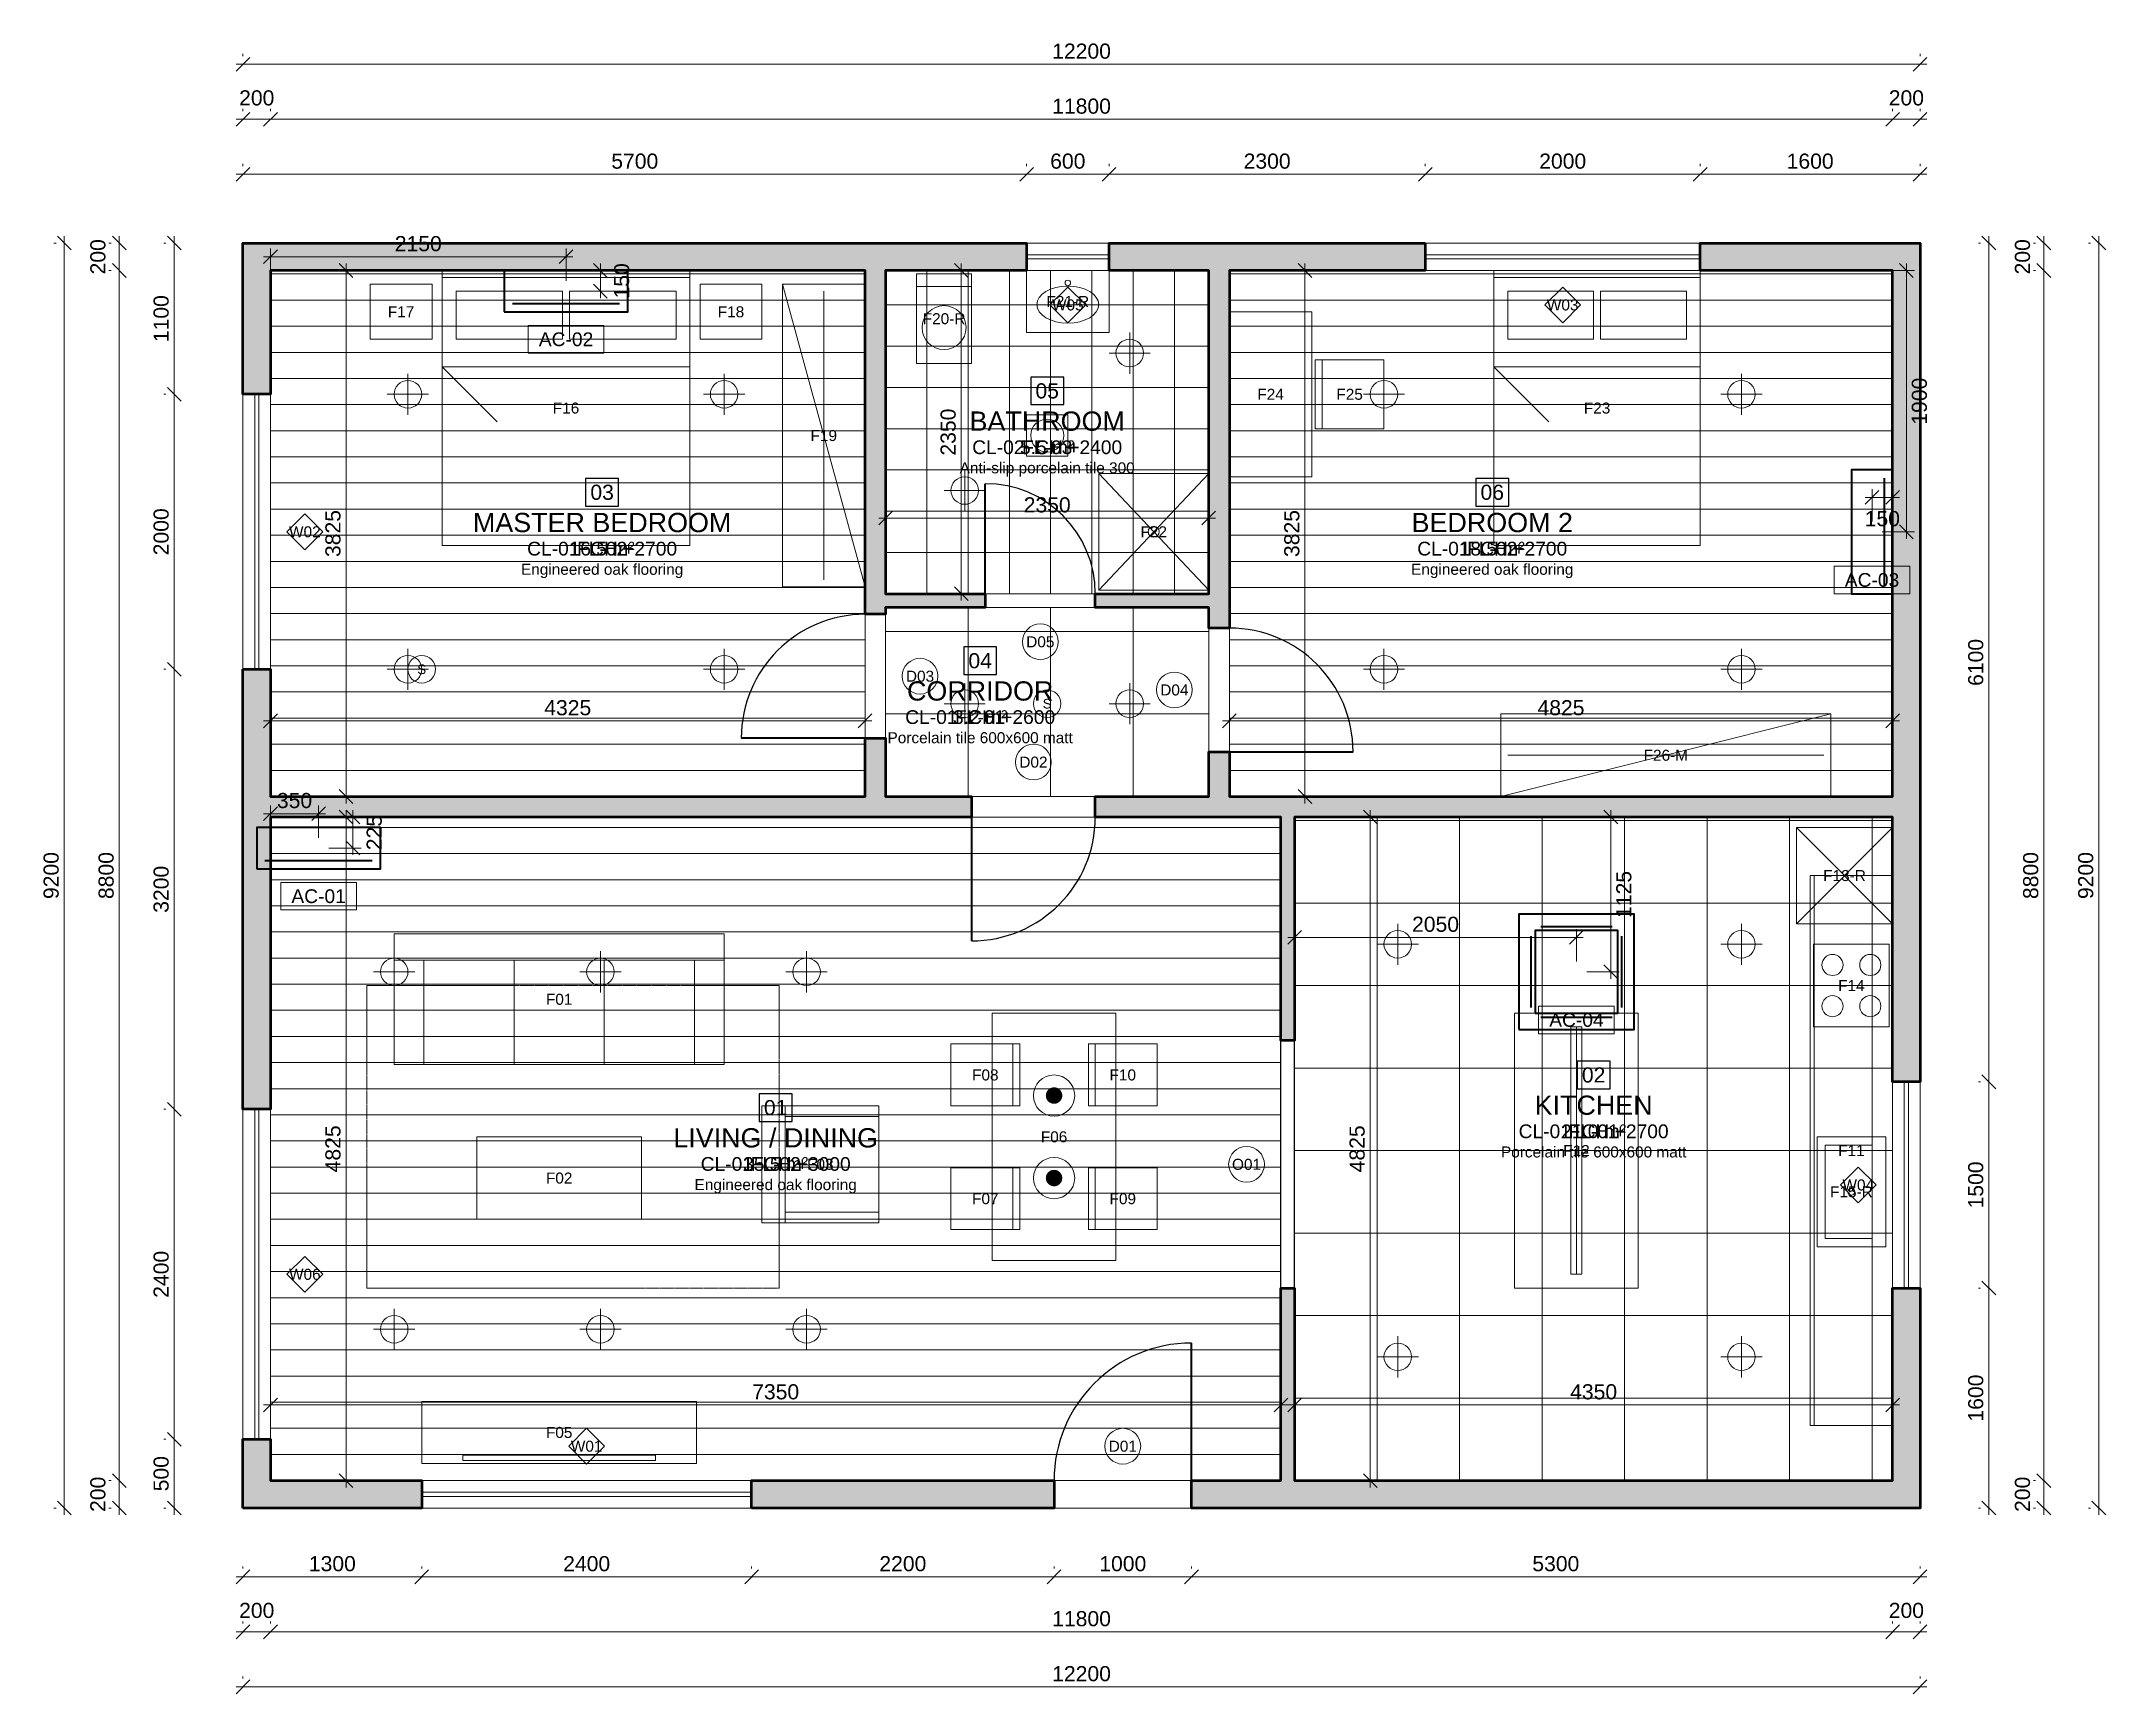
# Model space of a CAD drawing. Header units: millimetres. Extents: x -1467 to 13550, y -1450 to 10567.
import ezdxf
from ezdxf.enums import TextEntityAlignment as Align

# ---------------------------------------------------------------- set-up
doc = ezdxf.new("R2010")
doc.units = ezdxf.units.MM
doc.linetypes.add('DASHED', pattern=[1.524, 1.27, -0.254])
for name, color, linetype, lineweight in [('A-ANNO-DIMS', 7, 'Continuous', 13), ('A-ANNO-DIMS-INTR', 7, 'Continuous', 13), ('A-AREA-IDEN', 7, 'Continuous', 18), ('A-DOOR', 7, 'Continuous', 25), ('A-DOOR-HEAD', 7, 'Continuous', 18), ('A-DOOR-IDEN', 7, 'Continuous', 18), ('A-GLAZ', 7, 'Continuous', 18), ('A-WALL', 7, 'Continuous', 50), ('A-WALL-PATT', 8, 'Continuous', 0), ('G-ROOM-NAME', 7, 'Continuous', 25), ('I-CLNG', 7, 'Continuous', 18), ('I-CLNG-IDEN', 7, 'Continuous', 18), ('I-FLOR-IDEN', 7, 'Continuous', 18), ('I-FLOR-PATT', 9, 'Continuous', 9), ('I-FURN', 7, 'Continuous', 18), ('I-FURN-IDEN', 7, 'Continuous', 13), ('M-HVAC-DIMS', 7, 'Continuous', 13), ('M-HVAC-EQPM', 7, 'Continuous', 35), ('M-HVAC-IDEN', 7, 'Continuous', 18)]:
    doc.layers.add(name, color=color, linetype=linetype, lineweight=lineweight)
doc.styles.add('ADC', font='arial.ttf')
doc.dimstyles.new('ADC-ARCH', dxfattribs={"dimscale": 50, "dimtxt": 2.2, "dimasz": 1, "dimexe": 1.2, "dimexo": 1.5, "dimgap": 0.8, "dimtad": 1, "dimdec": 0, "dimtxsty": 'ADC', "dimtsz": 1, "dimcen": 2.5, "dimdle": 1, "dimclrd": 7, "dimclre": 7, "dimazin": 3, "dimtfac": 1, "dimtmove": 0, "dimatfit": 3, "dimlwd": 13, "dimlwe": 13})

msp = doc.modelspace()

# ---------------------------------------------------------------- hatches: boundary and pattern name
at = {"layer": 'A-WALL-PATT'}
for color, points in [(8, [(0, 8900), (0, 9100), (200, 9100), (5700, 9100), (5700, 8900), (4675, 8900), (4525, 8900), (200, 8900), (200, 8000), (0, 8000)]), (8, [(8600, 9100), (8600, 8900), (7175, 8900), (7025, 8900), (6300, 8900), (6300, 9100)]), (8, [(12000, 9100), (12200, 9100), (12200, 8900), (12200, 3000), (12000, 3000), (12000, 4925), (12000, 5075), (12000, 8900), (10600, 8900), (10600, 9100)]), (8, [(4525, 8900), (4675, 8900), (4675, 6550), (4675, 6450), (4675, 6400), (4525, 6400)]), (8, [(7025, 6450), (7025, 6550), (7025, 8900), (7175, 8900), (7175, 6300), (7025, 6300)]), (9, [(4675, 6550), (5400, 6550), (5400, 6450), (4675, 6450)]), (9, [(7025, 6550), (7025, 6450), (6200, 6450), (6200, 6550)]), (8, [(0, 6000), (200, 6000), (200, 5075), (200, 4925), (200, 2800), (0, 2800)]), (8, [(4675, 4925), (4525, 4925), (200, 4925), (200, 5075), (4525, 5075), (4525, 5500), (4675, 5500), (4675, 5075), (5300, 5075), (5300, 4925)]), (8, [(7025, 4925), (6200, 4925), (6200, 5075), (7025, 5075), (7025, 5400), (7175, 5400), (7175, 5075), (12000, 5075), (12000, 4925), (7650, 4925), (7550, 4925), (7175, 4925)]), (9, [(7550, 4925), (7650, 4925), (7650, 3300), (7550, 3300)]), (8, [(12200, 100), (12200, -100), (12000, -100), (6900, -100), (6900, 100), (7550, 100), (7650, 100), (12000, 100), (12000, 1500), (12200, 1500)]), (9, [(7550, 100), (7550, 1500), (7650, 1500), (7650, 100)]), (8, [(0, -100), (0, 100), (0, 400), (200, 400), (200, 100), (1300, 100), (1300, -100), (200, -100)]), (8, [(3700, -100), (3700, 100), (5900, 100), (5900, -100)])]:
    msp.add_hatch(color=color, dxfattribs=at).paths.add_polyline_path(points)
at = {"layer": 'I-CLNG'}
h = msp.add_hatch(color=256, dxfattribs=at)
edge = h.paths.add_edge_path()
edge.add_arc((5900, 2900), 60, 0, 360)
h = msp.add_hatch(color=256, dxfattribs=at)
edge = h.paths.add_edge_path()
edge.add_arc((5900, 2300), 60, 0, 360)

# ---------------------------------------------------------------- linework, layer by layer
at = {"layer": 'A-DOOR', "lineweight": 35}
for p, q in [((5400, 6550), (5400, 7350)), ((4525, 5500), (3625, 5500)), ((7175, 5400), (8075, 5400)), ((5300, 4925), (5300, 4025)), ((6900, 100), (6900, 1100))]:
    msp.add_line(p, q, dxfattribs=at)
at = {"layer": 'A-DOOR', "linetype": 'DASHED'}
for p, q in [((7550, 1500), (7550, 3300)), ((7650, 1500), (7650, 3300))]:
    msp.add_line(p, q, dxfattribs=at)
at = {"layer": 'A-DOOR'}
for centre, radius, start, end in [((5400, 6550), 800, 0, 90), ((4525, 5500), 900, 90, 180), ((7175, 5400), 900, 0, 90), ((5300, 4925), 900, -90, 0), ((6900, 100), 1000, 90, 180)]:
    msp.add_arc(centre, radius, start, end, dxfattribs=at)
at = {"layer": 'A-DOOR-HEAD'}
for p, q in [((6300, 9100), (5700, 9100)), ((10600, 9100), (8600, 9100)), ((6300, 8900), (5700, 8900)), ((10600, 8900), (8600, 8900)), ((0, 8000), (0, 6000)), ((200, 8000), (200, 6000)), ((5400, 6550), (6200, 6550)), ((4525, 5500), (4525, 6400)), ((4675, 5500), (4675, 6400)), ((5400, 6450), (6200, 6450)), ((7025, 5400), (7025, 6300)), ((7175, 5400), (7175, 6300)), ((5300, 5075), (6200, 5075)), ((5300, 4925), (6200, 4925)), ((7550, 1500), (7550, 3300)), ((7650, 1500), (7650, 3300)), ((12000, 1500), (12000, 3000)), ((12200, 1500), (12200, 3000)), ((0, 2800), (0, 400)), ((200, 2800), (200, 400)), ((1300, 100), (3700, 100)), ((5900, 100), (6900, 100)), ((1300, -100), (3700, -100)), ((5900, -100), (6900, -100))]:
    msp.add_line(p, q, dxfattribs=at)
at = {"layer": 'A-DOOR-IDEN'}
for points in [[(5870, 8650), (6000, 8520), (6130, 8650), (6000, 8780)], [(9470, 8650), (9600, 8520), (9730, 8650), (9600, 8780)], [(320, 7000), (450, 6870), (580, 7000), (450, 7130)], [(11620, 2250), (11750, 2120), (11880, 2250), (11750, 2380)], [(320, 1600), (450, 1470), (580, 1600), (450, 1730)], [(2370, 350), (2500, 220), (2630, 350), (2500, 480)]]:
    msp.add_lwpolyline(points, close=True, dxfattribs=at)
for centre in [(5800, 6200), (4925, 5950), (6775, 5850), (5750, 5325), (7300, 2400), (6400, 350)]:
    msp.add_circle(centre, 130, dxfattribs=at)
at = {"layer": 'A-GLAZ'}
for p, q in [((6300, 9100), (5700, 9100)), ((6300, 9015), (5700, 9015)), ((10600, 9100), (8600, 9100)), ((10600, 9015), (8600, 9015)), ((6300, 8985), (5700, 8985)), ((6300, 8900), (5700, 8900)), ((10600, 8985), (8600, 8985)), ((10600, 8900), (8600, 8900)), ((0, 8000), (0, 6000)), ((85, 8000), (85, 6000)), ((115, 8000), (115, 6000)), ((200, 8000), (200, 6000)), ((12000, 1500), (12000, 3000)), ((12085, 1500), (12085, 3000)), ((12115, 1500), (12115, 3000)), ((12200, 1500), (12200, 3000)), ((0, 2800), (0, 400)), ((85, 2800), (85, 400)), ((115, 2800), (115, 400)), ((200, 2800), (200, 400)), ((1300, 100), (3700, 100)), ((1300, 15), (3700, 15)), ((1300, -15), (3700, -15)), ((1300, -100), (3700, -100))]:
    msp.add_line(p, q, dxfattribs=at)
at = {"layer": 'A-WALL'}
for points in [[(0, 8900), (0, 9100), (200, 9100), (5700, 9100), (5700, 8900), (4675, 8900), (4675, 6550), (5400, 6550), (5400, 6450), (4675, 6450), (4675, 6400), (4525, 6400), (4525, 8900), (200, 8900), (200, 8000), (0, 8000)], [(8600, 9100), (8600, 8900), (7175, 8900), (7175, 6300), (7025, 6300), (7025, 6450), (6200, 6450), (6200, 6550), (7025, 6550), (7025, 8900), (6300, 8900), (6300, 9100)], [(12000, 9100), (12200, 9100), (12200, 8900), (12200, 3000), (12000, 3000), (12000, 4925), (7650, 4925), (7650, 3300), (7550, 3300), (7550, 4925), (7175, 4925), (7025, 4925), (6200, 4925), (6200, 5075), (7025, 5075), (7025, 5400), (7175, 5400), (7175, 5075), (12000, 5075), (12000, 8900), (10600, 8900), (10600, 9100)], [(0, 6000), (200, 6000), (200, 5075), (4525, 5075), (4525, 5500), (4675, 5500), (4675, 5075), (5300, 5075), (5300, 4925), (4675, 4925), (4525, 4925), (200, 4925), (200, 2800), (0, 2800)], [(12200, 100), (12200, -100), (12000, -100), (6900, -100), (6900, 100), (7550, 100), (7550, 1500), (7650, 1500), (7650, 100), (12000, 100), (12000, 1500), (12200, 1500)], [(0, -100), (0, 100), (0, 400), (200, 400), (200, 100), (1300, 100), (1300, -100), (200, -100)], [(3700, -100), (3700, 100), (5900, 100), (5900, -100)]]:
    msp.add_lwpolyline(points, close=True, dxfattribs=at)
at = {"layer": 'G-ROOM-NAME'}
for points in [[(5730, 7925), (5970, 7925), (5970, 8125), (5730, 8125)], [(2492.5, 7187.5), (2732.5, 7187.5), (2732.5, 7387.5), (2492.5, 7387.5)], [(8967.5, 7187.5), (9207.5, 7187.5), (9207.5, 7387.5), (8967.5, 7387.5)], [(5242.5, 5962.5), (5482.5, 5962.5), (5482.5, 6162.5), (5242.5, 6162.5)], [(9705, 2950), (9945, 2950), (9945, 3150), (9705, 3150)], [(3755, 2712.5), (3995, 2712.5), (3995, 2912.5), (3755, 2912.5)]]:
    msp.add_lwpolyline(points, close=True, dxfattribs=at)
at = {"layer": 'I-CLNG'}
for p, q in [((6450, 8150), (6450, 8450)), ((6300, 8300), (6600, 8300)), ((1200, 7850), (1200, 8150)), ((3500, 7850), (3500, 8150)), ((8300, 7850), (8300, 8150)), ((10900, 7850), (10900, 8150)), ((1050, 8000), (1350, 8000)), ((3350, 8000), (3650, 8000)), ((8150, 8000), (8450, 8000)), ((10750, 8000), (11050, 8000)), ((5250, 7150), (5250, 7450)), ((5100, 7300), (5400, 7300)), ((1200, 5850), (1200, 6150)), ((3500, 5850), (3500, 6150)), ((8300, 5850), (8300, 6150)), ((10900, 5850), (10900, 6150)), ((1050, 6000), (1350, 6000)), ((3350, 6000), (3650, 6000)), ((5250, 5600), (5250, 5900)), ((6450, 5600), (6450, 5900)), ((8150, 6000), (8450, 6000)), ((10750, 6000), (11050, 6000)), ((5100, 5750), (5400, 5750)), ((6300, 5750), (6600, 5750)), ((8400, 3850), (8400, 4150)), ((10900, 3850), (10900, 4150)), ((1100, 3650), (1100, 3950)), ((2600, 3650), (2600, 3950)), ((4100, 3650), (4100, 3950)), ((8250, 4000), (8550, 4000)), ((10750, 4000), (11050, 4000)), ((950, 3800), (1250, 3800)), ((2450, 3800), (2750, 3800)), ((3950, 3800), (4250, 3800)), ((9700, 1600), (9700, 3400)), ((1100, 1050), (1100, 1350)), ((2600, 1050), (2600, 1350)), ((4100, 1050), (4100, 1350)), ((950, 1200), (1250, 1200)), ((2450, 1200), (2750, 1200)), ((3950, 1200), (4250, 1200)), ((8400, 850), (8400, 1150)), ((10900, 850), (10900, 1150)), ((8250, 1000), (8550, 1000)), ((10750, 1000), (11050, 1000))]:
    msp.add_line(p, q, dxfattribs=at)
for points in [[(5700, 7550), (6000, 7550), (6000, 7850), (5700, 7850)], [(9740, 1600), (9740, 3400), (9660, 3400), (9660, 1600)]]:
    msp.add_lwpolyline(points, close=True, dxfattribs=at)
for centre, radius in [((6450, 8300), 100), ((1200, 8000), 100), ((3500, 8000), 100), ((8300, 8000), 100), ((10900, 8000), 100), ((5850, 7700), 120), ((5250, 7300), 100), ((1200, 6000), 100), ((1300, 6000), 100), ((3500, 6000), 100), ((8300, 6000), 100), ((10900, 6000), 100), ((5250, 5750), 100), ((5850, 5750), 100), ((6450, 5750), 100), ((8400, 4000), 100), ((10900, 4000), 100), ((1100, 3800), 100), ((2600, 3800), 100), ((4100, 3800), 100), ((5900, 2900), 150), ((5900, 2300), 150), ((1100, 1200), 100), ((2600, 1200), 100), ((4100, 1200), 100), ((8400, 1000), 100), ((10900, 1000), 100)]:
    msp.add_circle(centre, radius, dxfattribs=at)
at = {"layer": 'I-FLOR-PATT'}
for p, q in [((200, 8875), (4525, 8875)), ((4675, 6550), (4675, 8900)), ((4975, 6550), (4975, 8900)), ((5275, 6550), (5275, 8900)), ((5575, 6550), (5575, 8900)), ((5875, 6550), (5875, 8900)), ((6175, 6550), (6175, 8900)), ((6475, 6550), (6475, 8900)), ((6775, 6550), (6775, 8900)), ((7175, 8875), (12000, 8875)), ((200, 8685), (4525, 8685)), ((4675, 8650), (7025, 8650)), ((7175, 8685), (12000, 8685)), ((200, 8495), (4525, 8495)), ((7175, 8495), (12000, 8495)), ((200, 8305), (4525, 8305)), ((4675, 8350), (7025, 8350)), ((7175, 8305), (12000, 8305)), ((200, 8115), (4525, 8115)), ((7175, 8115), (12000, 8115)), ((4675, 8050), (7025, 8050)), ((200, 7925), (4525, 7925)), ((7175, 7925), (12000, 7925)), ((200, 7735), (4525, 7735)), ((4675, 7750), (7025, 7750)), ((7175, 7735), (12000, 7735)), ((200, 7545), (4525, 7545)), ((7175, 7545), (12000, 7545)), ((4675, 7450), (7025, 7450)), ((200, 7355), (4525, 7355)), ((7175, 7355), (12000, 7355)), ((200, 7165), (4525, 7165)), ((4675, 7150), (7025, 7150)), ((7175, 7165), (12000, 7165)), ((200, 6975), (4525, 6975)), ((7175, 6975), (12000, 6975)), ((200, 6785), (4525, 6785)), ((4675, 6850), (7025, 6850)), ((7175, 6785), (12000, 6785)), ((200, 6595), (4525, 6595)), ((4675, 6550), (7025, 6550)), ((7175, 6595), (12000, 6595)), ((200, 6405), (4525, 6405)), ((4675, 5075), (4675, 6450)), ((5275, 5075), (5275, 6450)), ((5875, 5075), (5875, 6450)), ((6475, 5075), (6475, 6450)), ((7175, 6405), (12000, 6405)), ((200, 6215), (4525, 6215)), ((4675, 6275), (7025, 6275)), ((7175, 6215), (12000, 6215)), ((200, 6025), (4525, 6025)), ((7175, 6025), (12000, 6025)), ((200, 5835), (4525, 5835)), ((7175, 5835), (12000, 5835)), ((200, 5645), (4525, 5645)), ((4675, 5675), (7025, 5675)), ((7175, 5645), (12000, 5645)), ((200, 5455), (4525, 5455)), ((7175, 5455), (12000, 5455)), ((200, 5265), (4525, 5265)), ((7175, 5265), (12000, 5265)), ((200, 5075), (4525, 5075)), ((4675, 5075), (7025, 5075)), ((7175, 5075), (12000, 5075)), ((200, 4850), (7550, 4850)), ((7650, 100), (7650, 4925)), ((7650, 4900), (12000, 4900)), ((8250, 100), (8250, 4925)), ((8850, 100), (8850, 4925)), ((9450, 100), (9450, 4925)), ((10050, 100), (10050, 4925)), ((10650, 100), (10650, 4925)), ((11250, 100), (11250, 4925)), ((11850, 100), (11850, 4925)), ((200, 4660), (7550, 4660)), ((200, 4470), (7550, 4470)), ((200, 4280), (7550, 4280)), ((7650, 4300), (12000, 4300)), ((200, 4090), (7550, 4090)), ((200, 3900), (7550, 3900)), ((200, 3710), (7550, 3710)), ((7650, 3700), (12000, 3700)), ((200, 3520), (7550, 3520)), ((200, 3330), (7550, 3330)), ((200, 3140), (7550, 3140)), ((7650, 3100), (12000, 3100)), ((200, 2950), (7550, 2950)), ((200, 2760), (7550, 2760)), ((200, 2570), (7550, 2570)), ((7650, 2500), (12000, 2500)), ((200, 2380), (7550, 2380)), ((200, 2190), (7550, 2190)), ((200, 2000), (7550, 2000)), ((200, 1810), (7550, 1810)), ((7650, 1900), (12000, 1900)), ((200, 1620), (7550, 1620)), ((200, 1430), (7550, 1430)), ((200, 1240), (7550, 1240)), ((7650, 1300), (12000, 1300)), ((200, 1050), (7550, 1050)), ((200, 860), (7550, 860)), ((200, 670), (7550, 670)), ((7650, 700), (12000, 700)), ((200, 480), (7550, 480)), ((200, 290), (7550, 290)), ((200, 100), (7550, 100)), ((7650, 100), (12000, 100))]:
    msp.add_line(p, q, dxfattribs=at)
at = {"layer": 'I-FURN'}
for p, q in [((1450, 8850), (3250, 8850)), ((3925, 8800), (4525, 6600)), ((9100, 8850), (10600, 8850)), ((1450, 8200), (3250, 8200)), ((1450, 8200), (1850, 7800)), ((9100, 8200), (10600, 8200)), ((9100, 8200), (9500, 7800)), ((6225, 6575), (7025, 7425)), ((6225, 7425), (7025, 6575)), ((11550, 5675), (9150, 5075)), ((11300, 4850), (12000, 4150)), ((12000, 4850), (11300, 4150)), ((11430, 4500), (11430, 500)), ((1972, 3125), (1972, 3885)), ((2628, 3125), (2628, 3885))]:
    msp.add_line(p, q, dxfattribs=at)
at = {"layer": 'I-FURN', "linetype": 'DASHED', "ltscale": 5}
for p, q in [((4225, 8750), (4225, 6650)), ((11500, 5375), (9200, 5375))]:
    msp.add_line(p, q, dxfattribs=at)
at = {"layer": 'I-FURN'}
for points in [[(1450, 6900), (3250, 6900), (3250, 8900), (1450, 8900)], [(4900, 8225), (5300, 8225), (5300, 8875), (4900, 8875)], [(4900, 8784), (5300, 8784), (5300, 8875), (4900, 8875)], [(5700, 8450), (6300, 8450), (6300, 8900), (5700, 8900)], [(9100, 6900), (10600, 6900), (10600, 8900), (9100, 8900)], [(925, 8400), (1375, 8400), (1375, 8800), (925, 8800)], [(1550, 8400), (2325, 8400), (2325, 8750), (1550, 8750)], [(2375, 8400), (3150, 8400), (3150, 8750), (2375, 8750)], [(3325, 8400), (3775, 8400), (3775, 8800), (3325, 8800)], [(3925, 8800), (3925, 6600), (4525, 6600), (4525, 8800)], [(9200, 8400), (9825, 8400), (9825, 8750), (9200, 8750)], [(9875, 8400), (10500, 8400), (10500, 8750), (9875, 8750)], [(7775, 7400), (7775, 8600), (7175, 8600), (7175, 7400)], [(8300, 7750), (8300, 8250), (7800, 8250), (7800, 7750)], [(7850, 7750), (7850, 8250), (7800, 8250), (7800, 7750)], [(6225, 6575), (7025, 6575), (7025, 7425), (6225, 7425)], [(11550, 5675), (9150, 5675), (9150, 5075), (11550, 5075)], [(11300, 4850), (11300, 4150), (12000, 4150), (12000, 4850)], [(11400, 4500), (11400, 500), (12000, 500), (12000, 4500)], [(1100, 3125), (3500, 3125), (3500, 4075), (1100, 4075)], [(1100, 3885), (3500, 3885), (3500, 4075), (1100, 4075)], [(11425, 4000), (11425, 3400), (11975, 3400), (11975, 4000)], [(1100, 3125), (1316, 3125), (1316, 3885), (1100, 3885)], [(3284, 3125), (3500, 3125), (3500, 3885), (3284, 3885)], [(6350, 1700), (6350, 3500), (5450, 3500), (5450, 1700)], [(10150, 1500), (10150, 3500), (9250, 3500), (9250, 1500)], [(5150, 3275), (5150, 2825), (5650, 2825), (5650, 3275)], [(5600, 3275), (5600, 2825), (5650, 2825), (5650, 3275)], [(6650, 2825), (6650, 3275), (6150, 3275), (6150, 2825)], [(6200, 2825), (6200, 3275), (6150, 3275), (6150, 2825)], [(4625, 1975), (4625, 2825), (3775, 2825), (3775, 1975)], [(3945, 1975), (3945, 2825), (3775, 2825), (3775, 1975)], [(4625, 2748.5), (4625, 2825), (3945, 2825), (3945, 2748.5)], [(1700, 2000), (2900, 2000), (2900, 2600), (1700, 2600)], [(11450, 2600), (11450, 1800), (11950, 1800), (11950, 2600)], [(11510, 2540), (11510, 1860), (11850, 1860), (11850, 2540)], [(5150, 2375), (5150, 1925), (5650, 1925), (5650, 2375)], [(5600, 2375), (5600, 1925), (5650, 1925), (5650, 2375)], [(6650, 1925), (6650, 2375), (6150, 2375), (6150, 1925)], [(6200, 1925), (6200, 2375), (6150, 2375), (6150, 1925)], [(4625, 1975), (4625, 2051.5), (3945, 2051.5), (3945, 1975)], [(3300, 675), (1300, 675), (1300, 225), (3300, 225)], [(3000, 285), (1600, 285), (1600, 245), (3000, 245)]]:
    msp.add_lwpolyline(points, close=True, dxfattribs=at)
at = {"layer": 'I-FURN', "linetype": 'DASHED', "ltscale": 10}
msp.add_lwpolyline([(900, 1500), (3900, 1500), (3900, 3700), (900, 3700)], close=True, dxfattribs=at)
at = {"layer": 'I-FURN'}
for centre, radius in [((6000, 8810), 20), ((6625, 7000), 40), ((11562.5, 3850), 77), ((11837.5, 3850), 77), ((11562.5, 3550), 77), ((11837.5, 3550), 77), ((11700, 2200), 25)]:
    msp.add_circle(centre, radius, dxfattribs=at)
for centre, major_axis, ratio in [((6000, 8652.5), (225, 0), 0.6), ((5100, 8485), (160, 0), 1)]:
    msp.add_ellipse(centre, major_axis=major_axis, ratio=ratio, dxfattribs=at)
at = {"layer": 'M-HVAC-EQPM'}
for p, q in [((1960, 8660), (2740, 8660)), ((11940, 6610), (11940, 7390)), ((160, 4610), (940, 4610)), ((9370, 3540), (9370, 4060)), ((9440, 4130), (9960, 4130)), ((10030, 3540), (10030, 4060)), ((9440, 3470), (9960, 3470))]:
    msp.add_line(p, q, dxfattribs=at)
for points in [[(1900, 8600), (2800, 8600), (2800, 8900), (1900, 8900)], [(12000, 6550), (12000, 7450), (11700, 7450), (11700, 6550)], [(100, 4550), (1000, 4550), (1000, 4850), (100, 4850)], [(9280, 3380), (10120, 3380), (10120, 4220), (9280, 4220)], [(9400, 3500), (10000, 3500), (10000, 4100), (9400, 4100)]]:
    msp.add_lwpolyline(points, close=True, dxfattribs=at)
at = {"layer": 'M-HVAC-IDEN'}
for points in [[(2075, 8300), (2625, 8300), (2625, 8500), (2075, 8500)], [(11575, 6550), (12125, 6550), (12125, 6750), (11575, 6750)], [(275, 4250), (825, 4250), (825, 4450), (275, 4450)], [(9425, 3350), (9975, 3350), (9975, 3550), (9425, 3550)]]:
    msp.add_lwpolyline(points, close=True, dxfattribs=at)

# ---------------------------------------------------------------- texts
at = {"layer": 'A-AREA-IDEN', "style": 'ADC'}
for s, p in [('5.5 m²', (5850, 7615)), ('16.5 m²', (2612.5, 6877.5)), ('18.5 m²', (9087.5, 6877.5)), ('3.2 m²', (5362.5, 5652.5)), ('21.0 m²', (9825, 2640)), ('35.5 m²', (3875, 2402.5))]:
    msp.add_text(s, height=100, dxfattribs=at).set_placement(p, align=Align.MIDDLE_CENTER)
at = {"layer": 'A-DOOR-IDEN', "style": 'ADC'}
for s, p in [('W05', (6000, 8650)), ('W03', (9600, 8650)), ('W02', (450, 7000)), ('D05', (5800, 6200)), ('D03', (4925, 5950)), ('D04', (6775, 5850)), ('D02', (5750, 5325)), ('O01', (7300, 2400)), ('W04', (11750, 2250)), ('W06', (450, 1600)), ('W01', (2500, 350)), ('D01', (6400, 350))]:
    msp.add_text(s, height=80, dxfattribs=at).set_placement(p, align=Align.MIDDLE_CENTER)
at = {"layer": 'G-ROOM-NAME', "style": 'ADC'}
for s, height, p in [('05', 110, (5850, 8025)), ('BATHROOM', 140, (5850, 7805)), ('03', 110, (2612.5, 7287.5)), ('06', 110, (9087.5, 7287.5)), ('MASTER BEDROOM', 140, (2612.5, 7067.5)), ('BEDROOM 2', 140, (9087.5, 7067.5)), ('04', 110, (5362.5, 6062.5)), ('CORRIDOR', 140, (5362.5, 5842.5)), ('02', 110, (9825, 3050)), ('01', 110, (3875, 2812.5)), ('KITCHEN', 140, (9825, 2830)), ('LIVING / DINING', 140, (3875, 2592.5))]:
    msp.add_text(s, height=height, dxfattribs=at).set_placement(p, align=Align.MIDDLE_CENTER)
at = {"layer": 'I-CLNG', "style": 'ADC'}
for p in [(1300, 6000), (5850, 5750)]:
    msp.add_text('S', height=70, dxfattribs=at).set_placement(p, align=Align.MIDDLE_CENTER)
at = {"layer": 'I-CLNG-IDEN', "style": 'ADC'}
for s, p in [('CL-02  CH +2400', (5850, 7615)), ('CL-01  CH +2700', (2612.5, 6877.5)), ('CL-01  CH +2700', (9087.5, 6877.5)), ('CL-01  CH +2600', (5362.5, 5652.5)), ('CL-01  CH +2700', (9825, 2640)), ('CL-01  CH +3000', (3875, 2402.5))]:
    msp.add_text(s, height=100, dxfattribs=at).set_placement(p, align=Align.MIDDLE_CENTER)
at = {"layer": 'I-FLOR-IDEN', "style": 'ADC'}
for s, height, p in [('FL-03', 100, (5850, 7615)), ('Anti-slip porcelain tile 300', 80, (5850, 7465)), ('FL-02', 100, (2612.5, 6877.5)), ('FL-02', 100, (9087.5, 6877.5)), ('Engineered oak flooring', 80, (2612.5, 6727.5)), ('Engineered oak flooring', 80, (9087.5, 6727.5)), ('FL-01', 100, (5362.5, 5652.5)), ('Porcelain tile 600x600 matt', 80, (5362.5, 5502.5)), ('FL-01', 100, (9825, 2640)), ('FL-02', 100, (3875, 2402.5)), ('Porcelain tile 600x600 matt', 80, (9825, 2490)), ('Engineered oak flooring', 80, (3875, 2252.5))]:
    msp.add_text(s, height=height, dxfattribs=at).set_placement(p, align=Align.MIDDLE_CENTER)
at = {"layer": 'I-FURN-IDEN', "style": 'ADC'}
for s, p in [('F21-R', (6000, 8675)), ('F17', (1150, 8600)), ('F18', (3550, 8600)), ('F20-R', (5100, 8550)), ('F24', (7475, 8000)), ('F25', (8050, 8000)), ('F16', (2350, 7900)), ('F23', (9850, 7900)), ('F19', (4225, 7700)), ('F22', (6625, 7000)), ('F26-M', (10350, 5375)), ('F13-R', (11650, 4500)), ('F01', (2300, 3600)), ('F14', (11700, 3700)), ('F08', (5400, 3050)), ('F10', (6400, 3050)), ('F06', (5900, 2600)), ('F03', (4200, 2400)), ('F12', (9700, 2500)), ('F11', (11700, 2500)), ('F02', (2300, 2300)), ('F07', (5400, 2150)), ('F09', (6400, 2150)), ('F15-R', (11700, 2200)), ('F05', (2300, 450))]:
    msp.add_text(s, height=80, dxfattribs=at).set_placement(p, align=Align.MIDDLE_CENTER)
at = {"layer": 'M-HVAC-IDEN', "style": 'ADC'}
for s, p in [('AC-02', (2350, 8400)), ('AC-03', (11850, 6650)), ('AC-01', (550, 4350)), ('AC-04', (9700, 3450))]:
    msp.add_text(s, height=100, dxfattribs=at).set_placement(p, align=Align.MIDDLE_CENTER)

# ---------------------------------------------------------------- dimensions: what is measured, and where the dimension line sits
at = {"layer": 'A-ANNO-DIMS'}
for base, p1, p2 in [((0, 10400), (0, 10400), (12200, 10400)), ((0, 10000), (0, 10000), (200, 10000)), ((12000, 10000), (12000, 10000), (12200, 10000)), ((200, 10000), (200, 10000), (12000, 10000)), ((0, 9600), (0, 9600), (5700, 9600)), ((5700, 9600), (5700, 9600), (6300, 9600)), ((6300, 9600), (6300, 9600), (8600, 9600)), ((8600, 9600), (8600, 9600), (10600, 9600)), ((10600, 9600), (10600, 9600), (12200, 9600)), ((0, -600), (0, -600), (1300, -600)), ((1300, -600), (1300, -600), (3700, -600)), ((3700, -600), (3700, -600), (5900, -600)), ((5900, -600), (5900, -600), (6900, -600)), ((6900, -600), (6900, -600), (12200, -600)), ((0, -1000), (0, -1000), (200, -1000)), ((200, -1000), (200, -1000), (12000, -1000)), ((12000, -1000), (12000, -1000), (12200, -1000)), ((0, -1400), (0, -1400), (12200, -1400))]:
    msp.add_linear_dim(base=base, p1=p1, p2=p2, dimstyle='ADC-ARCH', dxfattribs=at).render()
for base, p1, p2 in [((-1300, -100), (-1300, -100), (-1300, 9100)), ((-900, 8900), (-900, 8900), (-900, 9100)), ((-500, 8000), (-500, 8000), (-500, 9100)), ((12700, 3000), (12700, 3000), (12700, 9100)), ((13100, 8900), (13100, 8900), (13100, 9100)), ((13500, -100), (13500, -100), (13500, 9100)), ((-900, 100), (-900, 100), (-900, 8900)), ((13100, 100), (13100, 100), (13100, 8900)), ((-500, 6000), (-500, 6000), (-500, 8000)), ((-500, 2800), (-500, 2800), (-500, 6000)), ((12700, 1500), (12700, 1500), (12700, 3000)), ((-500, 400), (-500, 400), (-500, 2800)), ((12700, -100), (12700, -100), (12700, 1500)), ((-500, -100), (-500, -100), (-500, 400)), ((-900, -100), (-900, -100), (-900, 100)), ((13100, -100), (13100, -100), (13100, 100))]:
    msp.add_linear_dim(base=base, p1=p1, p2=p2, angle=90, dimstyle='ADC-ARCH', dxfattribs=at).render()
at = {"layer": 'A-ANNO-DIMS-INTR'}
for base, p1, p2 in [((750, 5075), (750, 5075), (750, 8900)), ((5225, 6550), (5225, 6550), (5225, 8900)), ((7725, 5075), (7725, 5075), (7725, 8900)), ((750, 100), (750, 100), (750, 4925)), ((8200, 100), (8200, 100), (8200, 4925))]:
    msp.add_linear_dim(base=base, p1=p1, p2=p2, angle=90, dimstyle='ADC-ARCH', dxfattribs=at).render()
for base, p1, p2 in [((4675, 7100), (4675, 7100), (7025, 7100)), ((200, 5625), (200, 5625), (4525, 5625)), ((7175, 5625), (7175, 5625), (12000, 5625)), ((200, 650), (200, 650), (7550, 650)), ((7650, 650), (7650, 650), (12000, 650))]:
    msp.add_linear_dim(base=base, p1=p1, p2=p2, dimstyle='ADC-ARCH', dxfattribs=at).render()
at = {"layer": 'M-HVAC-DIMS'}
for base, p1, p2 in [((200, 9000), (200, 8750), (2350, 8750)), ((12000, 7250), (12000, 7000), (11850, 7000)), ((200, 4950), (200, 4700), (550, 4700)), ((7650, 4050), (7650, 3800), (9700, 3800))]:
    msp.add_linear_dim(base=base, p1=p1, p2=p2, dimstyle='ADC-ARCH', dxfattribs=at).render()
for base, p1, p2 in [((2600, 8900), (2350, 8900), (2350, 8750)), ((12100, 8900), (11850, 8900), (11850, 7000)), ((800, 4925), (550, 4925), (550, 4700)), ((9950, 4925), (9700, 4925), (9700, 3800))]:
    msp.add_linear_dim(base=base, p1=p1, p2=p2, angle=90, dimstyle='ADC-ARCH', dxfattribs=at).render()

doc.saveas('drawing.dxf')
